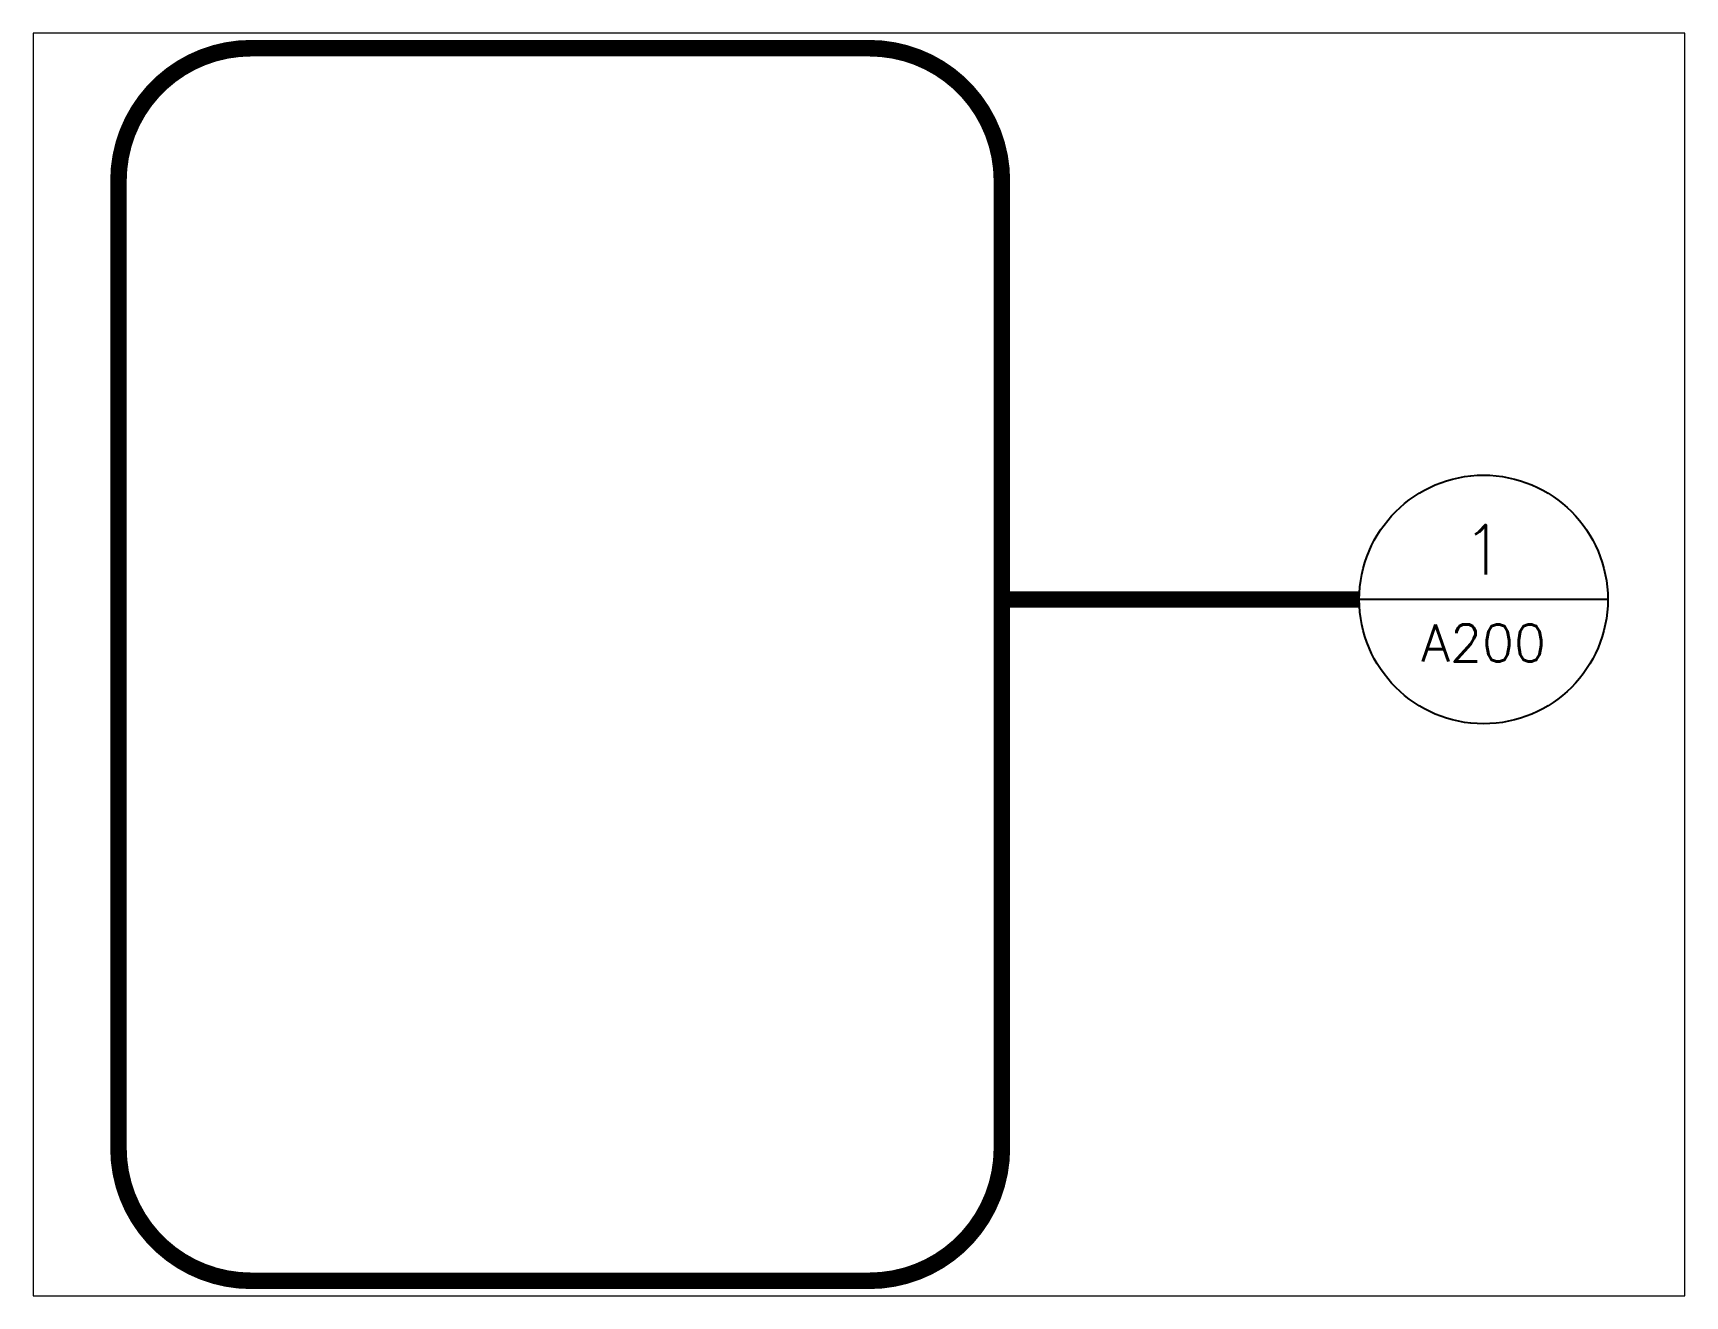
# Paper-space layout 'Layout1' of a CAD drawing. Header units: inches. Extents: x 1.06 to 9.54, y 0.81 to 7.29.
# The model-space entities are those that its viewports show. They can reach past a viewport. Long polylines and large blocks are cut down to what shows.
import ezdxf
from ezdxf.enums import TextEntityAlignment as Align

# ---------------------------------------------------------------- set-up
doc = ezdxf.new("R2010")
doc.units = ezdxf.units.IN
doc.header["$LTSCALE"] = 0.5
doc.header["$MEASUREMENT"] = 0
doc.linetypes.add('DASHED2', pattern=[0.375, 0.25, -0.125])
doc.layers.add('A-Detl-Iden', color=4, linetype='Continuous')
doc.styles.add('RomanS', font='romans.shx')

# ---------------------------------------------------------------- blocks, each defined once
blk = doc.blocks.new('KJG Section Head no arrow')
at = {"color": 0, "linetype": 'ByBlock', "lineweight": -2}
blk.add_line((0.234375, 0), (-0.234375, 0), dxfattribs=at)
blk.add_circle((0, 0), 0.234375, dxfattribs=at)
at = {"color": 0, "linetype": 'ByBlock', "lineweight": -2, "style": 'RomanS'}
blk.add_attdef('NUMBER', text='', height=0.09375, dxfattribs=at).set_placement((0, 0.046875), align=Align.CENTER)
blk.add_attdef('SHEET', text='', height=0.070312, dxfattribs=at).set_placement((0, -0.046875), align=Align.TOP_CENTER)

msp = doc.modelspace()

# ---------------------------------------------------------------- linework, layer by layer
at = {"layer": 'A-Detl-Iden', "linetype": 'DASHED2', "const_width": 0.0312, "flags": 128}
msp.add_lwpolyline([(-0.5831, 1.162), (0.5831, 1.162, -0.414214), (0.8331, 0.912), (0.8331, -0.912, -0.414214), (0.5831, -1.162), (-0.5831, -1.162, -0.414214), (-0.8331, -0.912), (-0.8331, 0.912, -0.414214)], format="xyb", close=True, dxfattribs=at)
msp.add_lwpolyline([(1.5072, 0.1226), (0.8331, 0.1226)], dxfattribs=at)

# ---------------------------------------------------------------- block references
at = {"layer": 'A-Detl-Iden'}
msp.add_blockref('KJG Section Head no arrow', (1.7416, 0.1226), dxfattribs=at).add_auto_attribs({'NUMBER': '1', 'SHEET': 'A200'})

psp = doc.layouts.get("Layout1")

# ---------------------------------------------------------------- viewports
at = {"layer": '0', "view_target_point": (783.946, 1377.1336)}
psp.add_viewport(center=(5.3021, 4.0521), size=(8.4833, 6.483334), view_center_point=(-783.3824, -1377.1336), view_height=2.3811, dxfattribs=at)

doc.saveas('drawing.dxf')
